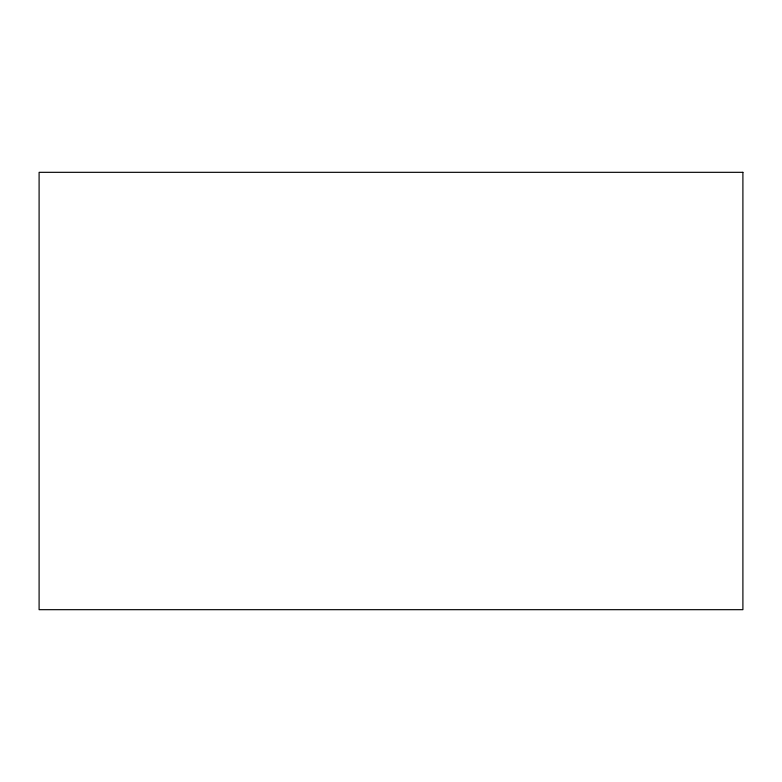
<?xml version="1.0" encoding="UTF-8"?>
<svg xmlns="http://www.w3.org/2000/svg" width="782" height="782" viewBox="0 0 782 782"><rect width="100%" height="100%" fill="white"/><g stroke="black" fill="none" stroke-linecap="round" stroke-linejoin="round"><path stroke-width="1.17" d="M742.9 172.323L39.1 172.323L39.1 609.677L742.9 609.677L742.9 172.323"/></g></svg>
